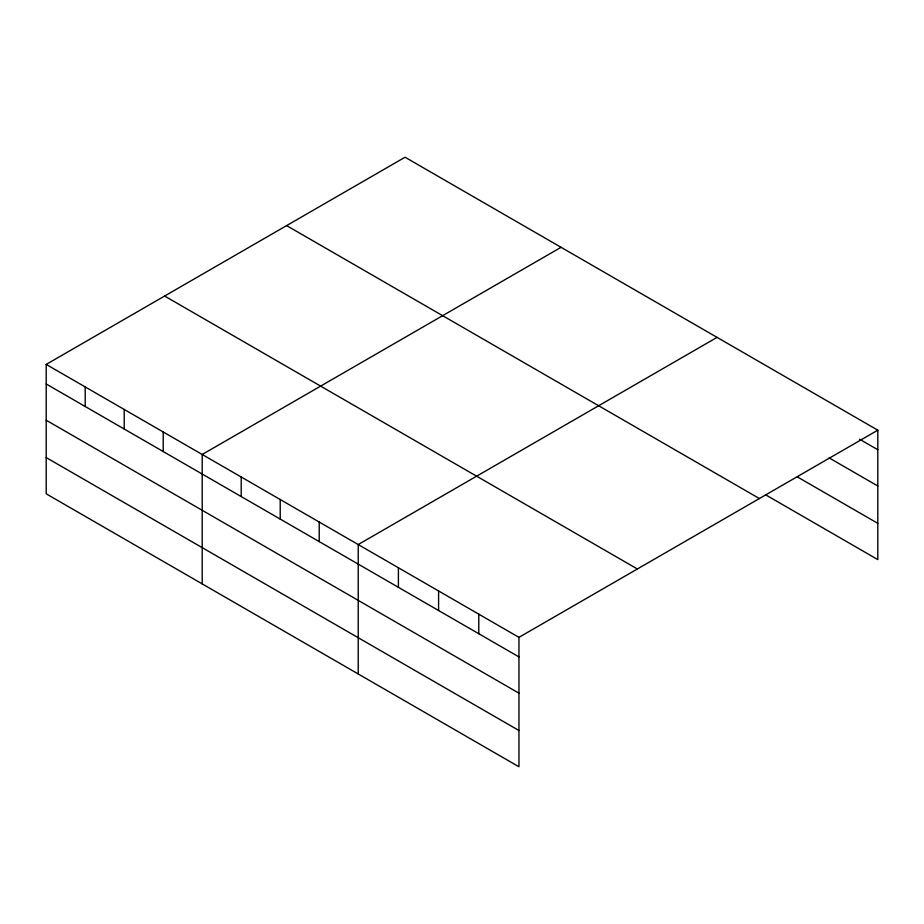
<?xml version="1.0" encoding="UTF-8"?>
<svg xmlns="http://www.w3.org/2000/svg" width="924" height="924" viewBox="0 0 924 924"><rect width="100%" height="100%" fill="white"/><g stroke="black" fill="none" stroke-linecap="round" stroke-linejoin="round"><path stroke-width="1.39" d="M46.2 364.414L518.953 637.352L518.953 766.77L46.2 493.82L46.2 364.414L405.047 157.23L877.8 430.18L877.8 559.586L765.777 494.906M561.053 247.309L202.206 454.481L202.206 583.899M717.059 337.376L358.223 544.548L358.223 673.966M518.953 637.352L877.8 430.18M859.539 439.2L877.8 449.745M829.094 457.877L877.8 485.989M797.435 476.946L877.8 523.342M286.625 225.606L759.378 498.544M164.622 296.038L637.375 568.988M46.2 383.98L518.953 656.918M46.2 420.224L518.953 693.173M46.2 457.576L518.953 730.514M478.771 614.148L478.771 633.725M438.588 590.956L438.588 610.521M398.406 567.752L398.406 587.317M319.219 522.037L319.219 541.603M280.215 499.514L280.215 519.08M241.21 477.003L241.21 496.569M163.213 431.958L163.213 451.536M124.209 409.447L124.209 429.013M85.204 386.925L85.204 406.491"/></g></svg>
